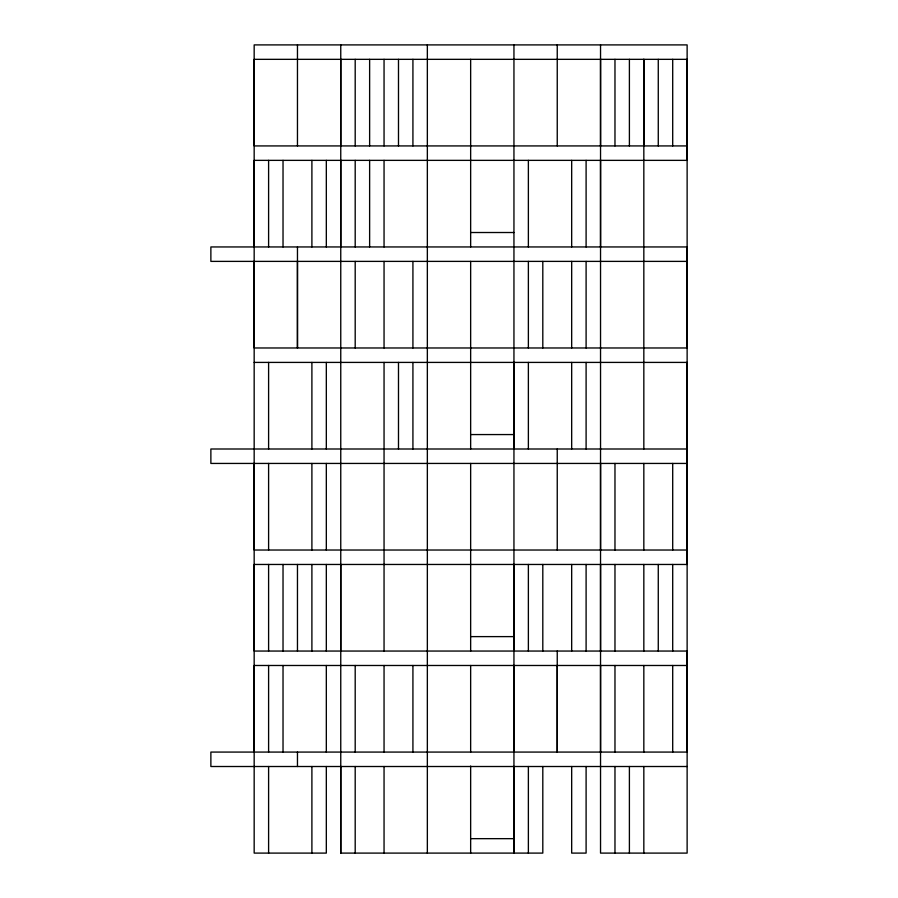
<?xml version="1.0" encoding="UTF-8"?>
<svg xmlns="http://www.w3.org/2000/svg" width="898" height="898" viewBox="0 0 898 898"><rect width="100%" height="100%" fill="white"/><g stroke="black" fill="none" stroke-linecap="round" stroke-linejoin="round"><path stroke-width="1.35" d="M254.168 752.075L254.168 665.485L687.127 665.485M254.168 463.435L254.168 550.025L687.127 550.025M254.168 261.385L254.168 347.975L687.127 347.975L687.127 246.95L210.873 246.95L210.873 261.385L687.127 261.385M254.168 246.95L254.168 160.36L687.127 160.36L687.127 59.335L254.168 59.335L254.168 145.925L687.127 145.925M297.463 261.385L297.463 347.975L297.463 246.95M542.807 766.51L542.807 853.1L340.757 853.1L340.757 766.51M340.757 651.05L340.757 564.46M340.757 246.95L340.757 160.36M340.757 145.925L340.757 59.335M513.948 766.51L513.948 853.1L513.948 44.9M513.948 752.075L513.948 665.485M513.948 651.05L513.948 564.46M513.948 449L513.948 362.41M557.243 665.485L557.243 752.075L557.243 651.05M600.538 752.075L600.538 665.485M600.538 651.05L600.538 564.46M600.538 550.025L600.538 463.435M600.538 246.95L600.538 160.36M600.538 145.925L600.538 59.335M643.832 145.925L643.832 59.335L643.832 449M470.653 232.515L513.948 232.515M254.168 362.41L687.127 362.41L687.127 564.46L254.168 564.46L254.168 651.05L687.127 651.05L687.127 752.075L210.873 752.075L210.873 766.51L687.127 766.51M470.653 434.565L513.948 434.565M687.127 449L210.873 449L210.873 463.435L687.127 463.435M470.653 636.615L513.948 636.615M470.653 838.665L513.948 838.665M672.703 59.335L672.703 145.925M672.703 463.435L672.703 550.025M672.703 564.46L672.703 651.05M672.703 665.485L672.703 752.075M658.268 59.335L658.268 145.925M658.268 564.46L658.268 651.05M643.832 463.435L643.832 550.025M643.832 564.46L643.832 651.05M643.832 665.485L643.832 752.075M643.832 766.51L643.832 853.1M629.397 59.335L629.397 145.925M629.397 766.51L629.397 853.1M614.973 59.335L614.973 145.925M614.973 463.435L614.973 550.025M614.973 564.46L614.973 651.05M614.973 665.485L614.973 752.075M614.973 766.51L614.973 853.1M600.538 44.9L600.538 853.1L687.127 853.1L687.127 44.9L254.168 44.9L254.168 853.1L326.322 853.1L326.322 766.51M586.102 160.36L586.102 246.95M586.102 261.385L586.102 347.975M586.102 362.41L586.102 449M586.102 564.46L586.102 651.05M586.102 766.51L586.102 853.1L571.678 853.1L571.678 766.51M571.678 160.36L571.678 246.95M571.678 261.385L571.678 347.975M571.678 362.41L571.678 449M571.678 564.46L571.678 651.05M557.243 44.9L557.243 145.925M557.243 449L557.243 550.025M542.807 261.385L542.807 347.975M542.807 564.46L542.807 651.05M528.372 160.36L528.372 246.95M528.372 261.385L528.372 347.975M528.372 362.41L528.372 449M528.372 564.46L528.372 651.05M528.372 766.51L528.372 853.1M470.653 59.335L470.653 246.95M470.653 261.385L470.653 449M470.653 463.435L470.653 651.05M470.653 665.485L470.653 752.075M470.653 766.039L470.653 853.1M427.347 44.9L427.347 853.1M412.923 59.335L412.923 145.925M412.923 261.385L412.923 347.975M412.923 362.41L412.923 449M412.923 665.485L412.923 752.075M398.488 59.335L398.488 145.925M398.488 362.41L398.488 449M384.052 59.335L384.052 145.925M384.052 160.36L384.052 246.95M384.052 261.385L384.052 347.975M384.052 362.41L384.052 651.05M384.052 665.485L384.052 752.075M384.052 766.51L384.052 853.1M369.628 59.335L369.628 145.925M369.628 160.36L369.628 246.95M355.193 59.335L355.193 145.925M355.193 160.36L355.193 246.95M355.193 261.385L355.193 347.975M355.193 665.485L355.193 752.075M355.193 766.51L355.193 853.1M340.757 44.9L340.757 853.1M326.322 160.36L326.322 246.95M326.322 362.41L326.322 449M326.322 463.435L326.322 550.025M326.322 564.46L326.322 651.05M326.322 665.485L326.322 752.075M311.898 160.36L311.898 246.95M311.898 362.41L311.898 449M311.898 463.435L311.898 550.025M311.898 564.46L311.898 651.05M311.898 766.51L311.898 853.1M297.463 44.9L297.463 145.925M297.463 564.46L297.463 651.05M297.463 752.075L297.463 766.51M283.027 160.36L283.027 246.95M283.027 564.46L283.027 651.05M283.027 665.485L283.027 752.075M268.603 160.36L268.603 246.95M268.603 362.41L268.603 449M268.603 463.435L268.603 550.025M268.603 564.46L268.603 651.05M268.603 665.485L268.603 752.075M268.603 766.51L268.603 853.1"/></g></svg>
